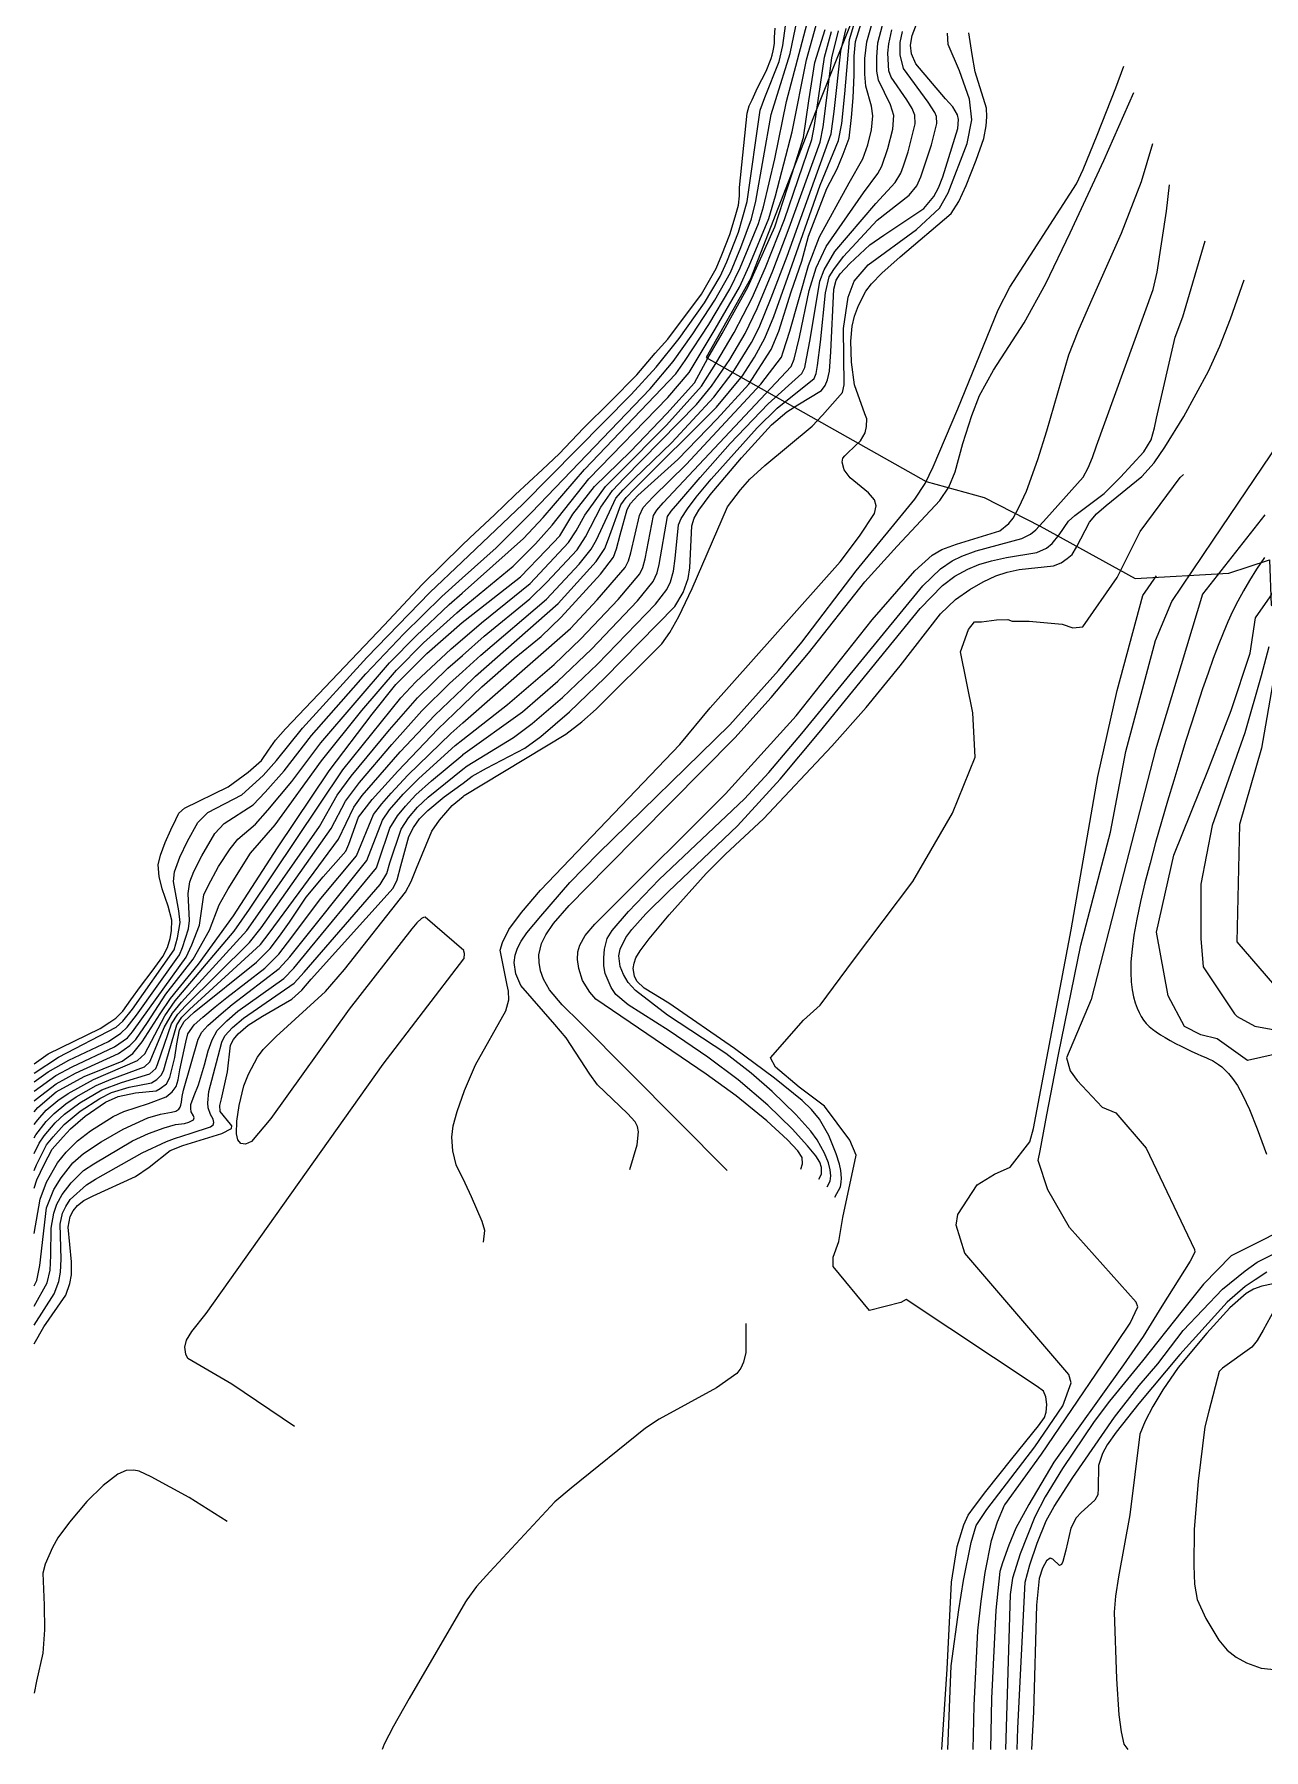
# Model space of a CAD drawing. Header units: metres. Extents: x -2219 to 517, y -3078 to 398.
# Drawn here: x -66.8 to 55.4, y -37.4 to 133 of the extents above; entities that cross this region are included whole.
import ezdxf

# ---------------------------------------------------------------- set-up
doc = ezdxf.new("R2010")
doc.units = ezdxf.units.M
for name, color, linetype in [('TERRAIN_BOUNDARY', 6, 'Continuous'), ('TERRAIN_CONTOUR_1M', 3, 'Continuous'), ('TERRAIN_CONTOUR_5M_SUPPLEMENT', 4, 'Continuous')]:
    doc.layers.add(name, color=color, linetype=linetype)

msp = doc.modelspace()

# ---------------------------------------------------------------- linework, layer by layer
at = {"layer": 'TERRAIN_BOUNDARY'}
msp.add_polyline3d([(17.79, 142.75, 0), (10.89, 125.36, 0), (4.4, 108.7, 0), (0, 100.91, 0), (21.86, 88.56, 0), (27.61, 86.98, 0), (33.17, 84.13, 0), (42.62, 78.95, 0), (51.93, 79.47, 0), (55.97, 80.79, 0), (56.13, 76.27, 0), (62.38, 73, 0), (75.83, 69.67, 0), (101.77, 66.44, 0), (99.78, 63.2, 0), (91.69, 47.42, 0), (92.95, 42.89, 0), (89.73, 33.82, 0), (89.17, 31.21, 0), (112.28, 23.67, 0), (133.05, 16.78, 0)], dxfattribs=at)
at = {"layer": 'TERRAIN_CONTOUR_1M'}
for points in [[(-66.78, 28, 3), (-64.65, 29.55, 3), (-63.03, 30.43, 3), (-58.81, 32.39, 3), (-57.52, 33.3, 3), (-57.02, 33.88, 3), (-56.09, 35.18, 3), (-51.7, 41.32, 3), (-51.14, 42.53, 3), (-50.36, 44.49, 3), (-49.92, 47.51, 3), (-49.51, 48.41, 3), (-48.48, 50.32, 3), (-47.32, 52.07, 3), (-46.57, 53.05, 3), (-44.79, 54.52, 3), (-43.57, 55.92, 3), (-41.2, 58.75, 3), (-38.31, 62.61, 3), (-31.49, 70.54, 3), (-28.83, 73.24, 3), (-25.54, 76.34, 3), (-24.26, 77.48, 3), (-18.18, 82.91, 3), (-16.21, 85.01, 3), (-12.1, 89.78, 3), (-3.03, 99.27, 3), (-2.09, 100.58, 3), (0.24, 104.16, 3), (2.33, 107.67, 3), (3.37, 109.79, 3), (5.18, 114.21, 3), (5.68, 115.87, 3), (6.81, 120.64, 3), (7.97, 126.34, 3), (10.15, 134.62, 3)], [(-66.78, 28.91, 2), (-65.41, 29.93, 2), (-63.36, 31.08, 2), (-59.41, 32.93, 2), (-58.18, 33.75, 2), (-57.56, 34.35, 2), (-56.63, 35.56, 2), (-52.36, 41.55, 2), (-52.06, 42.28, 2), (-51.45, 44.12, 2), (-51.36, 44.97, 2), (-51.49, 47.64, 2), (-51.33, 48.78, 2), (-50.91, 49.81, 2), (-50.12, 51.39, 2), (-48.84, 53.59, 2), (-47.92, 54.6, 2), (-45.04, 56.45, 2), (-43.84, 57.71, 2), (-41.95, 59.82, 2), (-39.22, 63.34, 2), (-33.83, 69.47, 2), (-30.07, 73.44, 2), (-26.29, 77.15, 2), (-24.27, 78.96, 2), (-20.89, 81.99, 2), (-17.36, 85.5, 2), (-5.59, 97.79, 2), (-3.28, 100.5, 2), (-1.33, 103.25, 2), (0.86, 106.59, 2), (2.4, 109.35, 2), (3.43, 111.81, 2), (4.49, 114.68, 2), (4.93, 116.42, 2), (6.45, 125.03, 2), (6.9, 126.53, 2), (8.34, 131.09, 2), (9.03, 134.46, 2)], [(-66.78, 27.03, 4), (-66.6, 27.21, 4), (-64.62, 28.73, 4), (-62.69, 29.79, 4), (-58.4, 31.73, 4), (-57.28, 32.52, 4), (-56.68, 33.14, 4), (-55.54, 34.81, 4), (-53.71, 37.62, 4), (-51, 41.1, 4), (-49.36, 44.01, 4), (-48.42, 46.52, 4), (-47.52, 48.11, 4), (-45.3, 51.63, 4), (-42.83, 54.46, 4), (-38.24, 60.81, 4), (-34.23, 65.81, 4), (-30.78, 69.84, 4), (-28.1, 72.53, 4), (-24.79, 75.53, 4), (-24.25, 75.98, 4), (-19.2, 80.16, 4), (-16.99, 82.38, 4), (-15.31, 84.24, 4), (-11.69, 88.84, 4), (-3.81, 96.91, 4), (-1.72, 99.41, 4), (0.89, 103.7, 4), (3.29, 107.89, 4), (4.27, 110.01, 4), (6.22, 114.72, 4), (6.86, 116.97, 4), (8.54, 123.31, 4), (9.97, 130.48, 4), (10.93, 133.92, 4)], [(-66.78, 20.13, 9), (-66.56, 20.69, 9), (-65.57, 22.66, 9), (-64.91, 23.47, 9), (-63.81, 24.69, 9), (-62.22, 26, 9), (-60.27, 27.28, 9), (-59.1, 27.85, 9), (-57.36, 28.38, 9), (-55.13, 28.82, 9), (-54.59, 29.14, 9), (-54.13, 29.61, 9), (-53.91, 30.12, 9), (-53.68, 30.94, 9), (-52.63, 34.6, 9), (-52.12, 35.35, 9), (-51.37, 36.12, 9), (-44.29, 42.57, 9), (-43.44, 43.68, 9), (-36.56, 53.03, 9), (-35.02, 56.22, 9), (-34.2, 57.36, 9), (-33.08, 58.68, 9), (-30.41, 61.7, 9), (-26.99, 65.37, 9), (-24.21, 68, 9), (-22.93, 69.23, 9), (-14.73, 76.45, 9), (-10.95, 80.61, 9), (-10.1, 81.9, 9), (-9.73, 82.89, 9), (-8.48, 86.26, 9), (-7.97, 86.97, 9), (-7.14, 87.85, 9), (1.02, 95.95, 9), (3.59, 99.07, 9), (4.78, 100.93, 9), (5.83, 102.82, 9), (6.7, 104.97, 9), (8.09, 108.86, 9), (11.31, 118.02, 9), (13.15, 122.47, 9), (13.46, 124.15, 9), (13.76, 127.1, 9), (14.22, 132.5, 9), (14.66, 133.9, 9)], [(-66.78, 8.64, 12), (-66.53, 9.19, 12), (-66.23, 10.67, 12), (-65.58, 16.39, 12), (-64.85, 18.22, 12), (-64.11, 19.4, 12), (-62.94, 20.87, 12), (-61.88, 21.8, 12), (-60.12, 22.95, 12), (-57.94, 24.23, 12), (-55.51, 25.34, 12), (-54.25, 25.72, 12), (-53.14, 25.91, 12), (-52.73, 26.01, 12), (-52.41, 26.2, 12), (-52.28, 26.42, 12), (-52.22, 26.61, 12), (-52.15, 26.89, 12), (-52.09, 27.46, 12), (-51.96, 28.1, 12), (-50.51, 33.17, 12), (-50.13, 33.86, 12), (-49.52, 34.53, 12), (-48.22, 35.67, 12), (-47.11, 36.62, 12), (-42.43, 40.18, 12), (-41.38, 41.34, 12), (-33.73, 50.91, 12), (-32.18, 54.93, 12), (-31.47, 55.95, 12), (-30.12, 57.52, 12), (-28.58, 59.06, 12), (-24.97, 62.34, 12), (-24.19, 62.95, 12), (-19.77, 66.4, 12), (-15.12, 70.4, 12), (-12.46, 72.94, 12), (-8.77, 76.86, 12), (-6.6, 79.41, 12), (-6.32, 80.02, 12), (-6.09, 80.89, 12), (-5.25, 85.19, 12), (-4.92, 85.72, 12), (-4.3, 86.45, 12), (8.42, 100.01, 12), (8.73, 100.74, 12), (9.27, 102.93, 12), (10.21, 107.56, 12), (10.91, 109.79, 12), (11.91, 111.93, 12), (15.61, 117.27, 12), (17.03, 119.17, 12), (17.44, 119.92, 12), (18.05, 121.67, 12), (18.54, 123.57, 12), (18.62, 124.93, 12), (18.29, 126.01, 12), (17.11, 128.45, 12), (16.95, 129.33, 12), (16.93, 130.74, 12), (17.05, 132.16, 12), (17.51, 133.9, 12)], [(-66.78, 13.84, 11), (-66.2, 17.25, 11), (-65.55, 18.95, 11), (-64.46, 20.86, 11), (-63.62, 21.95, 11), (-62.47, 23.07, 11), (-61.21, 24.04, 11), (-58.93, 25.47, 11), (-57.89, 25.97, 11), (-55.42, 26.77, 11), (-53.68, 27.43, 11), (-53.07, 27.94, 11), (-52.69, 28.45, 11), (-52.47, 29.11, 11), (-52.31, 30.12, 11), (-52.06, 31.33, 11), (-51.71, 32.88, 11), (-51.52, 33.7, 11), (-50.89, 34.59, 11), (-50.03, 35.35, 11), (-48.81, 36.36, 11), (-47.66, 37.31, 11), (-43.87, 40.21, 11), (-42.49, 41.6, 11), (-41.62, 42.73, 11), (-38.32, 47.13, 11), (-34.77, 51.38, 11), (-33.07, 55.47, 11), (-32.26, 56.55, 11), (-31.33, 57.61, 11), (-29.66, 59.41, 11), (-25.38, 63.54, 11), (-24.2, 64.59, 11), (-13.51, 73.98, 11), (-10.86, 76.8, 11), (-8.06, 80.02, 11), (-7.72, 80.68, 11), (-7.49, 81.5, 11), (-6.64, 85.18, 11), (-6.26, 85.98, 11), (-5.29, 87.05, 11), (-2, 90.27, 11), (5.43, 98.24, 11), (7.48, 100.94, 11), (7.64, 101.46, 11), (8.29, 103.5, 11), (10.16, 110.03, 11), (11.26, 112.87, 11), (14.18, 118.24, 11), (15.56, 120.62, 11), (16.06, 122.03, 11), (16.4, 123.5, 11), (16.53, 124.89, 11), (16.4, 125.88, 11), (15.86, 127.87, 11), (15.76, 129.03, 11), (15.76, 130.59, 11), (15.96, 132.26, 11), (16.41, 133.88, 11)], [(-66.78, 29.77, 1), (-64.36, 31.39, 1), (-58.64, 34.36, 1), (-57.99, 34.96, 1), (-57.02, 36.16, 1), (-52.89, 42.05, 1), (-52.54, 43.22, 1), (-52.28, 44.77, 1), (-52.43, 45.9, 1), (-52.94, 48.82, 1), (-52.85, 49.79, 1), (-52.33, 51.24, 1), (-51.57, 52.85, 1), (-50.52, 54.69, 1), (-49.53, 55.7, 1), (-46.14, 57.45, 1), (-44.04, 59.35, 1), (-42.72, 60.85, 1), (-40.14, 64.08, 1), (-33.73, 71.07, 1), (-27.47, 77.53, 1), (-24.27, 80.58, 1), (-18.25, 86.31, 1), (-7.46, 97.23, 1), (-5, 99.93, 1), (-2.7, 102.78, 1), (-0.19, 106.32, 1), (1.37, 108.93, 1), (2.04, 110.39, 1), (3.2, 113.35, 1), (4.07, 116.39, 1), (5.36, 125.48, 1), (5.82, 126.73, 1), (7.24, 130.3, 1), (7.6, 131.88, 1), (7.86, 133.86, 1)], [(-66.78, 21.81, 8), (-66.3, 22.83, 8), (-65.79, 23.56, 8), (-64.7, 24.86, 8), (-63.79, 25.7, 8), (-62.25, 26.83, 8), (-60.06, 28.12, 8), (-58.12, 28.87, 8), (-55.3, 29.73, 8), (-54.71, 30.26, 8), (-54.54, 30.64, 8), (-53.13, 34.7, 8), (-52.51, 35.66, 8), (-51.77, 36.49, 8), (-45.39, 42.78, 8), (-44.25, 44.23, 8), (-37.28, 54.11, 8), (-35.84, 56.81, 8), (-34.46, 58.66, 8), (-31.25, 62.44, 8), (-28.27, 65.79, 8), (-25.52, 68.49, 8), (-24.22, 69.67, 8), (-22.41, 71.31, 8), (-15.88, 76.88, 8), (-12.63, 80.35, 8), (-11.43, 81.86, 8), (-10.91, 82.78, 8), (-8.99, 86.91, 8), (-8.28, 87.73, 8), (-7.17, 88.83, 8), (-3.42, 92.45, 8), (0.76, 96.94, 8), (2.78, 99.6, 8), (4.49, 102.37, 8), (5.25, 103.89, 8), (6.45, 106.83, 8), (8.02, 110.97, 8), (12.4, 123.12, 8), (12.71, 125.34, 8), (13.35, 131.33, 8), (13.88, 133.57, 8)], [(-66.78, 6.65, 13), (-65.49, 8.95, 13), (-65.21, 10.22, 13), (-65.14, 11.68, 13), (-65.11, 14.4, 13), (-64.84, 15.89, 13), (-64.53, 16.78, 13), (-64.02, 17.72, 13), (-63.11, 18.88, 13), (-61.88, 20.11, 13), (-60.87, 20.78, 13), (-57.01, 23.06, 13), (-55.42, 23.79, 13), (-53.87, 24.36, 13), (-52.76, 24.68, 13), (-51.87, 24.77, 13), (-51.43, 24.9, 13), (-50.95, 25.15, 13), (-50.89, 25.34, 13), (-50.95, 25.56, 13), (-51.2, 25.94, 13), (-51.24, 26.29, 13), (-51.24, 26.67, 13), (-50.89, 27.56, 13), (-50.47, 28.64, 13), (-49.87, 30.6, 13), (-49.49, 31.99, 13), (-49.11, 33.1, 13), (-48.6, 34.02, 13), (-47.66, 35, 13), (-46.56, 35.93, 13), (-41.97, 39.19, 13), (-40.99, 40.21, 13), (-39.33, 42.23, 13), (-32.76, 50.2, 13), (-32.55, 50.88, 13), (-31.44, 54.14, 13), (-30.68, 55.35, 13), (-29.9, 56.33, 13), (-28.86, 57.44, 13), (-27.3, 58.83, 13), (-24.21, 61.43, 13), (-24.18, 61.45, 13), (-18.27, 65.69, 13), (-14.74, 68.75, 13), (-11.42, 71.9, 13), (-6.85, 76.71, 13), (-5.27, 78.63, 13), (-4.88, 79.49, 13), (-4.67, 80.32, 13), (-3.85, 85.11, 13), (-3.48, 85.61, 13), (-2.82, 86.4, 13), (-0.62, 88.98, 13), (2.38, 92.35, 13), (6.15, 96.29, 13), (9.5, 99.32, 13), (9.8, 99.91, 13), (9.95, 100.8, 13), (10.31, 102.67, 13), (11.27, 108.48, 13), (11.7, 109.6, 13), (12.77, 111.44, 13), (16.84, 116.2, 13), (18.76, 118.27, 13), (19.32, 119.21, 13), (19.6, 119.95, 13), (20.05, 121.32, 13), (20.75, 124.11, 13), (20.71, 124.98, 13), (20.46, 125.63, 13), (19.94, 126.5, 13), (18.36, 128.75, 13), (18.15, 129.39, 13), (18.03, 131.12, 13), (18.13, 132.06, 13), (18.45, 133.44, 13)], [(-66.78, 23.37, 7), (-66.64, 23.65, 7), (-65.61, 24.97, 7), (-64.82, 25.78, 7), (-63.65, 26.75, 7), (-62.62, 27.42, 7), (-60.62, 28.56, 7), (-59.14, 29.19, 7), (-55.83, 30.43, 7), (-55.29, 30.9, 7), (-55.11, 31.36, 7), (-53.87, 34.33, 7), (-53.06, 35.75, 7), (-52.16, 36.85, 7), (-45.65, 43.96, 7), (-44.56, 45.52, 7), (-38.45, 54.29, 7), (-36.67, 57.4, 7), (-35.28, 59.29, 7), (-31.49, 63.91, 7), (-28.71, 67.08, 7), (-25.7, 70.01, 7), (-24.23, 71.3, 7), (-22.07, 73.2, 7), (-17.53, 76.91, 7), (-15.84, 78.57, 7), (-12.84, 81.8, 7), (-12, 83.08, 7), (-10.47, 86.02, 7), (-9.32, 87.69, 7), (-8.15, 88.9, 7), (-0.96, 96.21, 7), (0.53, 98.03, 7), (2.32, 100.7, 7), (3.85, 103.29, 7), (5.04, 105.75, 7), (6.62, 109.51, 7), (8.24, 113.79, 7), (11.3, 122.28, 7), (11.61, 123.81, 7), (12.47, 130.66, 7), (13.13, 133.35, 7)], [(-66.78, 24.68, 6), (-66.42, 25.16, 6), (-65.59, 26.1, 6), (-64.44, 27.08, 6), (-63.4, 27.77, 6), (-60.9, 29.14, 6), (-56.52, 31.03, 6), (-55.79, 31.69, 6), (-53.82, 35.47, 6), (-52.78, 36.96, 6), (-46.92, 43.9, 6), (-45.39, 46.07, 6), (-36.11, 59.93, 6), (-30.36, 67.09, 6), (-28.86, 68.66, 6), (-25.36, 71.96, 6), (-24.24, 72.92, 6), (-22.35, 74.54, 6), (-17.52, 78.43, 6), (-13.7, 82.5, 6), (-12.95, 83.68, 6), (-12.07, 85.24, 6), (-10.02, 88.06, 6), (-8.65, 89.43, 6), (-3.95, 94.18, 6), (-0.49, 98.05, 6), (0.93, 100.29, 6), (2.76, 103.38, 6), (4.54, 106.83, 6), (5.88, 109.83, 6), (7.78, 114.6, 6), (10.48, 122.54, 6), (10.74, 123.95, 6), (11.73, 130.75, 6), (12.43, 133.28, 6)], [(-66.78, 4.75, 14), (-64.81, 7.86, 14), (-64.34, 9.07, 14), (-64.16, 10.02, 14), (-64.12, 11.3, 14), (-64.22, 14.77, 14), (-63.97, 15.89, 14), (-63.66, 16.55, 14), (-63.2, 17.22, 14), (-61.59, 18.69, 14), (-60.7, 19.24, 14), (-56.07, 21.88, 14), (-53.64, 23, 14), (-52.85, 23.31, 14), (-51.2, 23.82, 14), (-49.27, 24.45, 14), (-49.02, 24.64, 14), (-48.95, 24.87, 14), (-49.02, 25.21, 14), (-49.27, 25.69, 14), (-49.49, 26.35, 14), (-49.52, 26.83, 14), (-49.43, 27.97, 14), (-48.51, 31.49, 14), (-48.16, 32.88, 14), (-47.84, 33.51, 14), (-47.08, 34.32, 14), (-46, 35.24, 14), (-40.97, 38.74, 14), (-39.97, 39.83, 14), (-32.42, 48.54, 14), (-31.74, 49.64, 14), (-31.44, 50.68, 14), (-30.32, 54.03, 14), (-29.59, 55.17, 14), (-28.7, 56.22, 14), (-27.64, 57.2, 14), (-24.18, 59.99, 14), (-23.76, 60.33, 14), (-19.16, 63.14, 14), (-17.3, 64.53, 14), (-14.3, 67.12, 14), (-10.82, 70.42, 14), (-5.05, 76.4, 14), (-3.93, 77.85, 14), (-3.57, 78.6, 14), (-3.25, 79.66, 14), (-3.08, 80.92, 14), (-2.76, 84.28, 14), (-2.51, 84.9, 14), (-1.88, 85.85, 14), (-1.01, 87.01, 14), (0.47, 88.81, 14), (5.04, 93.92, 14), (7.04, 95.86, 14), (10.7, 98.81, 14), (10.92, 99.32, 14), (11.06, 100.09, 14), (11.36, 102.41, 14), (11.83, 107.32, 14), (12.21, 108.92, 14), (12.67, 109.65, 14), (13.64, 110.94, 14), (16.99, 114.55, 14), (20.17, 117.02, 14), (20.92, 117.96, 14), (21.33, 118.84, 14), (22.37, 122.03, 14), (22.89, 124.16, 14), (22.86, 124.85, 14), (22.71, 125.23, 14), (22.06, 126.28, 14), (19.58, 129.62, 14), (19.26, 130.98, 14), (19.26, 132.2, 14), (19.49, 133.27, 14)], [(-40.92, -5.32, 16), (-47.14, -1.12, 16), (-51.51, 1.43, 16), (-51.73, 1.86, 16), (-51.81, 2.57, 16), (-51.64, 3.27, 16), (-51.14, 4.13, 16), (-49.69, 5.89, 16), (-32.11, 30.67, 16), (-24.09, 41.16, 16), (-24.07, 41.18, 16), (-24.04, 41.68, 16), (-24.09, 41.91, 16), (-24.11, 41.98, 16), (-27.94, 45.27, 16), (-28.11, 45.26, 16), (-28.3, 45.14, 16), (-28.76, 44.73, 16), (-29.25, 44.11, 16), (-35.48, 36.13, 16), (-43.28, 25.27, 16), (-45.2, 23, 16), (-45.8, 22.72, 16), (-46.26, 22.8, 16), (-46.55, 23.16, 16), (-46.69, 23.77, 16), (-46.64, 25, 16), (-46.42, 26.57, 16), (-45.97, 28.52, 16), (-45.49, 29.67, 16), (-44.6, 31.36, 16), (-44.03, 32.13, 16), (-42.75, 33.42, 16), (-37.84, 37.91, 16), (-35.97, 40.07, 16), (-29.9, 47.77, 16), (-29.33, 48.84, 16), (-28.79, 50.14, 16), (-27.28, 53.83, 16), (-26.52, 54.91, 16), (-25.27, 56.39, 16), (-24.16, 57.27, 16), (-24.06, 57.36, 16), (-22.15, 58.54, 16), (-13.97, 63.48, 16), (-12.38, 64.68, 16), (-10.96, 65.95, 16), (-4.42, 72.45, 16), (-3.62, 73.58, 16), (-2.74, 75.17, 16), (-1.42, 77.94, 16), (2.11, 86.05, 16), (3.39, 87.76, 16), (4.32, 88.81, 16), (5.83, 90.17, 16), (10.52, 94.07, 16), (11.53, 95.18, 16), (13.52, 97.43, 16), (13.71, 98.18, 16), (13.63, 103.76, 16), (14.09, 106.89, 16), (14.7, 108.49, 16), (16.08, 110.09, 16), (20.89, 113.61, 16), (23.18, 115.74, 16), (24.02, 117.27, 16), (25.93, 122.16, 16), (26.39, 124.5, 16), (26.16, 126.56, 16), (25.17, 129.39, 16), (24.02, 131.99, 16), (23.95, 133.13, 16)], [(-22.14, 12.99, 17), (-22.02, 14.14, 17), (-22.26, 15.06, 17), (-23.32, 17.51, 17), (-23.98, 18.86, 17), (-24.87, 20.67, 17), (-25.2, 22.07, 17), (-25.29, 23.44, 17), (-25.17, 24.55, 17), (-24.76, 25.98, 17), (-24.03, 28.05, 17), (-23.93, 28.31, 17), (-22.93, 30.6, 17), (-19.93, 35.99, 17), (-19.64, 37.06, 17), (-19.67, 37.92, 17), (-19.78, 38.52, 17), (-20.49, 41.99, 17), (-20.27, 42.77, 17), (-19.64, 44.06, 17), (-18.37, 45.74, 17), (-16.48, 47.97, 17), (-2.62, 62.44, 17), (0.37, 66.08, 17), (13.29, 80.58, 17), (15.22, 83.14, 17), (16.72, 85.38, 17), (16.87, 86.15, 17), (16.7, 86.75, 17), (16.1, 87.44, 17), (14.29, 88.95, 17), (13.69, 89.73, 17), (13.5, 90.49, 17), (13.57, 90.88, 17), (13.76, 91.12, 17), (14.07, 91.41, 17), (15.31, 92.6, 17), (15.77, 93.42, 17), (15.93, 94.04, 17), (15.95, 94.79, 17), (15.76, 95.3, 17), (14.72, 98.19, 17), (14.43, 100.44, 17), (14.35, 102.51, 17), (14.48, 104.01, 17), (14.73, 104.99, 17), (15.12, 106.07, 17), (15.84, 107.49, 17), (16.4, 108.23, 17), (17.45, 109.28, 17), (19.27, 110.91, 17), (24.33, 115.19, 17), (25.08, 116.41, 17), (25.81, 117.98, 17), (26.83, 120.51, 17), (27.56, 122.67, 17), (27.82, 123.91, 17), (27.87, 124.8, 17), (27.83, 125.68, 17), (26.73, 129.29, 17), (26.41, 130.99, 17), (26.09, 133.16, 17)], [(-7.6, 20.21, 18), (-6.87, 22.67, 18), (-6.73, 23.97, 18), (-6.84, 24.5, 18), (-7.07, 24.95, 18), (-7.83, 25.77, 18), (-10.81, 28.62, 18), (-11.59, 29.69, 18), (-13.92, 33.29, 18), (-15.07, 34.63, 18), (-18.42, 38.48, 18), (-18.92, 39.65, 18), (-19.09, 40.77, 18), (-19, 41.5, 18), (-18.77, 42.21, 18), (-18.41, 42.9, 18), (-17.84, 43.72, 18), (-16.45, 45.4, 18), (-13.56, 48.72, 18), (-10.74, 51.61, 18), (2.35, 64.4, 18), (7.17, 69.8, 18), (9.48, 72.61, 18), (14.89, 79.7, 18), (20.73, 86.81, 18), (21.74, 88.37, 18), (22.54, 90.04, 18), (25, 95.8, 18), (29, 105.62, 18), (30.17, 107.87, 18), (31.55, 110.04, 18), (36.79, 118.15, 18), (37.45, 119.59, 18), (38.83, 122.97, 18), (40.69, 127.69, 18), (41.5, 129.84, 18)], [(2.07, 20.13, 19), (-12.51, 34.77, 19), (-14.31, 36.59, 19), (-15.57, 38.06, 19), (-16.19, 39.14, 19), (-16.47, 39.94, 19), (-16.62, 40.77, 19), (-16.63, 41.55, 19), (-16.37, 42.66, 19), (-15.94, 43.53, 19), (-15.17, 44.67, 19), (-13.63, 46.45, 19), (-9.87, 50.24, 19), (2.83, 63.12, 19), (6.44, 67.1, 19), (10.16, 71.53, 19), (15.75, 78.62, 19), (18.96, 82.16, 19), (23.19, 86.67, 19), (24.09, 88.01, 19), (24.73, 89.54, 19), (25.49, 92.34, 19), (26.38, 95.14, 19), (27.15, 97.11, 19), (28.54, 99.63, 19), (31.59, 104.35, 19), (33.73, 108.24, 19), (36.17, 113.27, 19), (39.49, 120.46, 19), (42.47, 127.23, 19)], [(9.4, 20.25, 21), (9.57, 20.79, 21), (9.51, 21.41, 21), (9.1, 22.08, 21), (8.08, 23.15, 21), (6.01, 25.06, 21), (2.98, 27.54, 21), (-0.01, 29.68, 21), (-10.98, 37.14, 21), (-11.59, 37.84, 21), (-12.29, 38.99, 21), (-12.67, 40.18, 21), (-12.8, 41.09, 21), (-12.76, 41.85, 21), (-12.57, 42.51, 21), (-12.03, 43.47, 21), (-11.08, 44.59, 21), (-9.97, 45.68, 21), (1.9, 57.55, 21), (8.94, 65.3, 21), (16.47, 74.84, 21), (20.72, 79.7, 21), (22.43, 81.25, 21), (23.4, 81.82, 21), (24.86, 82.35, 21), (29.18, 83.68, 21), (30.06, 84.39, 21), (30.49, 84.94, 21), (31.05, 85.98, 21), (31.8, 87.62, 21), (32.95, 90.75, 21), (33.84, 93.62, 21), (36.01, 101.16, 21), (36.95, 103.5, 21), (38.21, 106.39, 21), (41.27, 113.25, 21), (43.24, 118.39, 21), (44.38, 122.16, 21)], [(11.19, 19.26, 22), (11.44, 19.75, 22), (11.43, 20.42, 22), (11.27, 20.94, 22), (10.89, 21.56, 22), (10.06, 22.58, 22), (8.52, 24.26, 22), (6.11, 26.6, 22), (3.15, 29.12, 22), (0.15, 31.37, 22), (-3.7, 33.98, 22), (-7.78, 36.59, 22), (-9, 37.6, 22), (-9.46, 38.29, 22), (-10.05, 39.69, 22), (-10.2, 40.44, 22), (-10.2, 41.23, 22), (-10.11, 42.12, 22), (-9.84, 43.18, 22), (-9.36, 43.96, 22), (-7.75, 45.84, 22), (-4.68, 49.04, 22), (3.79, 57.04, 22), (6.2, 59.65, 22), (9.49, 63.55, 22), (21.53, 78.22, 22), (23.26, 79.88, 22), (24.44, 80.69, 22), (25.38, 81.16, 22), (26.83, 81.69, 22), (31.35, 82.9, 22), (32.2, 83.34, 22), (32.75, 83.78, 22), (33.8, 84.93, 22), (37.43, 89, 22), (37.93, 89.92, 22), (38.39, 90.97, 22), (38.78, 92.12, 22), (44.41, 107.64, 22), (44.79, 109.37, 22), (45.73, 115.43, 22), (46.04, 118.06, 22)], [(12.02, 18.5, 23), (12.3, 19.04, 23), (12.37, 19.58, 23), (12.31, 20.19, 23), (12.15, 20.87, 23), (11.73, 21.82, 23), (11.02, 23.15, 23), (10.39, 24.02, 23), (8.91, 25.67, 23), (6.53, 27.98, 23), (4.45, 29.78, 23), (1.93, 31.73, 23), (-3.86, 35.55, 23), (-7.05, 37.99, 23), (-7.77, 38.78, 23), (-8.24, 39.58, 23), (-8.57, 40.4, 23), (-8.71, 41.45, 23), (-8.56, 42.09, 23), (-8, 43.26, 23), (-7.41, 44.06, 23), (-6, 45.6, 23), (-3.77, 47.82, 23), (3.11, 54.35, 23), (7.34, 59.01, 23), (11.2, 63.62, 23), (21.25, 75.94, 23), (23.46, 78.25, 23), (24.69, 79.17, 23), (26, 79.87, 23), (27.08, 80.31, 23), (28.33, 80.69, 23), (29.83, 81.01, 23), (32.84, 81.51, 23), (33.79, 81.96, 23), (34.35, 82.41, 23), (35.06, 83.26, 23), (35.99, 84.63, 23), (36.63, 85.18, 23), (39.54, 87.37, 23), (41.16, 88.99, 23), (43.49, 91.53, 23), (44.2, 92.7, 23), (44.53, 93.89, 23), (44.72, 94.85, 23), (46.58, 102.9, 23), (47.36, 104.92, 23), (49.57, 112.47, 23)], [(12.78, 17.47, 24), (13.32, 18.48, 24), (13.41, 18.97, 24), (13.44, 19.36, 24), (13.35, 20.12, 24), (13.24, 20.73, 24), (12.91, 21.78, 24), (12.16, 23.59, 24), (11.25, 25.2, 24), (10.46, 26.16, 24), (9.53, 27.08, 24), (6.78, 29.29, 24), (2.8, 32.24, 24), (-3.71, 36.74, 24), (-6.17, 38.24, 24), (-6.89, 38.94, 24), (-7.14, 39.43, 24), (-7.26, 40.2, 24), (-7.18, 40.73, 24), (-6.99, 41.26, 24), (-6.58, 41.93, 24), (-5.69, 43.13, 24), (-3.69, 45.53, 24), (0, 49.64, 24), (1.92, 51.53, 24), (5.68, 55.07, 24), (12.46, 62.28, 24), (15.89, 66.13, 24), (19.27, 70.25, 24), (23.28, 75.43, 24), (24.77, 76.84, 24), (26.19, 77.84, 24), (27.5, 78.59, 24), (28.77, 79.2, 24), (29.88, 79.57, 24), (31.08, 79.82, 24), (34.5, 80.18, 24), (35.25, 80.5, 24), (35.87, 80.91, 24), (36.34, 81.33, 24), (36.79, 82.05, 24), (38.09, 84.52, 24), (38.76, 85.36, 24), (39.74, 86.18, 24), (43.29, 89.08, 24), (44.51, 90.42, 24), (45.57, 92, 24), (47.45, 95.04, 24), (49.9, 99.55, 24), (51.03, 102.02, 24), (52.09, 104.74, 24), (53.44, 108.61, 24)], [(26.53, -37.43, 27), (26.6, -33.04, 27), (26.99, -25.63, 27), (27.31, -22.69, 27), (27.72, -19.84, 27), (28.33, -16.64, 27), (28.94, -14.78, 27), (29.63, -13.15, 27), (29.66, -13.09, 27), (33.32, -8.07, 27), (39.32, 0.82, 27), (42.12, 4.96, 27), (42.89, 6.56, 27), (42.71, 7.02, 27), (36.1, 14.46, 27), (33.93, 18.2, 27), (32.98, 21.1, 27), (33.18, 22.06, 27), (33.83, 25.64, 27), (35, 31.63, 27), (37.21, 42.5, 27), (40.15, 53.73, 27), (41.68, 61.74, 27), (44.62, 72.76, 27), (46.25, 76.66, 27), (50.36, 82.76, 27), (56.91, 92.45, 27)], [(55.51, 85.27, 28), (49.3, 77.39, 28), (44.63, 61.91, 28), (41.2, 48.58, 28), (38.25, 37.1, 28), (35.8, 31.31, 28), (36.17, 30.03, 28), (36.84, 29.07, 28), (39.33, 26.41, 28), (40.7, 25.83, 28), (43.7, 22.34, 28), (48.5, 12.27, 28), (48.55, 12.01, 28), (48.08, 11.12, 28), (45.25, 6.64, 28), (43.41, 3.62, 28), (41.44, 0.8, 28), (34.54, -8.88, 28), (32.04, -13.07, 28), (30.77, -15.42, 28), (30.06, -17.1, 28), (29.42, -18.87, 28), (29.17, -19.74, 28), (28.76, -23.57, 28), (28.34, -32.34, 28), (28.24, -37.43, 28)], [(55.45, 81.03, 29), (54.67, 79.85, 29), (53.98, 78.75, 29), (53.37, 77.7, 29), (52.81, 76.69, 29), (52.3, 75.67, 29), (51.82, 74.62, 29), (51.35, 73.5, 29), (50.87, 72.29, 29), (50.37, 70.97, 29), (49.86, 69.52, 29), (49.32, 67.97, 29), (48.77, 66.32, 29), (48.21, 64.57, 29), (47.63, 62.74, 29), (47.04, 60.84, 29), (46.44, 58.86, 29), (45.83, 56.82, 29), (45.23, 54.76, 29), (44.65, 52.7, 29), (44.1, 50.66, 29), (43.59, 48.7, 29), (43.15, 46.83, 29), (42.77, 45.08, 29), (42.49, 43.5, 29), (42.3, 42.09, 29), (42.19, 40.86, 29), (42.17, 39.8, 29), (42.21, 38.87, 29), (42.3, 38.07, 29), (42.44, 37.38, 29), (42.61, 36.78, 29), (42.8, 36.26, 29), (43, 35.81, 29), (43.21, 35.41, 29), (43.45, 35.05, 29), (43.71, 34.73, 29), (44, 34.43, 29), (44.33, 34.15, 29), (44.7, 33.88, 29), (45.12, 33.6, 29), (45.59, 33.32, 29), (46.1, 33.03, 29), (46.63, 32.74, 29), (47.18, 32.46, 29), (47.73, 32.19, 29), (48.26, 31.94, 29), (48.76, 31.71, 29), (49.21, 31.51, 29), (49.62, 31.33, 29), (49.97, 31.18, 29), (50.3, 31.03, 29), (50.6, 30.86, 29), (50.9, 30.66, 29), (51.21, 30.42, 29), (51.54, 30.12, 29), (51.89, 29.74, 29), (52.3, 29.25, 29), (52.77, 28.57, 29), (53.32, 27.58, 29), (53.97, 26.18, 29), (54.75, 24.27, 29), (55.67, 21.73, 29)], [(23.99, -37.43, 26), (24.34, -29.09, 26), (25.08, -23.54, 26), (25.55, -20.63, 26), (26.32, -16.84, 26), (26.8, -15.17, 26), (27.86, -13.58, 26), (32.65, -7.33, 26), (35.41, -3.26, 26), (36.26, -0.99, 26), (36.01, -0.14, 26), (25.68, 11.9, 26), (24.83, 14.69, 26), (24.98, 15.74, 26), (26.9, 18.68, 26), (28.63, 19.76, 26), (30.19, 20.44, 26), (32.16, 22.95, 26), (32.5, 24.28, 26), (36.24, 44.02, 26), (38.92, 59.26, 26), (40.81, 67.82, 26), (43.39, 77.23, 26), (44.72, 79.19, 26)], [(55.91, 72.14, 31), (55.13, 69.25, 31), (53.52, 63.59, 31), (50.25, 54.38, 31), (49.15, 48.56, 31), (49.15, 43.16, 31), (49.36, 40.36, 31), (52.5, 35.68, 31), (52.74, 35.42, 31), (54.5, 34.47, 31), (58.13, 33.8, 31)], [(56.4, 69.14, 32), (55.16, 62.07, 32), (52.98, 54.49, 32), (52.7, 42.82, 32), (57.08, 37.78, 32)], [(57.66, 14.41, 29), (55.27, 13.19, 29), (52.16, 11.62, 29), (49.4, 8.81, 29), (47.3, 6.17, 29), (43.34, 1.19, 29), (40.07, -2.8, 29), (38.53, -4.81, 29), (35.4, -9.51, 29), (33.66, -12.32, 29), (32.65, -14.31, 29), (31.19, -17.98, 29), (30.43, -20.38, 29), (30.2, -22.02, 29), (29.73, -37.43, 29)], [(55.69, 10.01, 31), (54.53, 9.25, 31), (53.55, 8.59, 31), (51.75, 7.04, 31), (47.05, 1.83, 31), (42.98, -3.03, 31), (40.73, -5.87, 31), (39.83, -7.15, 31), (39.36, -7.99, 31), (38.97, -9.19, 31), (38.95, -11.45, 31), (38.9, -12.1, 31), (38.61, -12.65, 31), (37.24, -13.86, 31), (36.74, -14.41, 31), (36.21, -15.42, 31), (35.71, -17.61, 31), (35.41, -18.73, 31), (35.28, -19.05, 31), (35.08, -19.13, 31), (34.44, -18.5, 31), (34.16, -18.4, 31), (33.81, -18.66, 31), (33.4, -19.41, 31), (33.08, -20.41, 31), (32.81, -23.09, 31), (32.5, -33.68, 31), (32.3, -37.43, 31)], [(56.32, 8.86, 32), (55.19, 8.62, 32), (54.36, 8.31, 32), (53.65, 7.88, 32), (52.01, 6.46, 32), (49.74, 3.94, 32), (46.89, 0.54, 32), (45.36, -1.67, 32), (44.36, -3.34, 32), (43.61, -4.8, 32), (43.09, -6.08, 32), (42.07, -14.09, 32), (40.97, -20.27, 32), (40.67, -22.17, 32), (40.53, -23.76, 32), (40.75, -30.39, 32), (41, -33.96, 32), (41.21, -35.65, 32), (41.5, -36.87, 32), (41.87, -37.43, 32)], [(56.42, 6.25, 33), (55.34, 4.25, 33), (54.73, 3.23, 33), (54.2, 2.57, 33), (51.29, 0.46, 33), (50.95, 0.15, 33), (49.92, -3.79, 33), (49.52, -5.37, 33), (48.88, -10.77, 33), (48.47, -15.56, 33), (48.45, -19.12, 33), (48.52, -20.99, 33), (48.76, -22.5, 33), (49.65, -24.41, 33), (50.94, -26.56, 33), (51.74, -27.54, 33), (52.64, -28.25, 33), (53.67, -28.82, 33), (55.15, -29.33, 33), (69.97, -30.9, 33)], [(3.94, 4.9, 24), (3.91, 2.02, 24), (3.69, 1.08, 24), (3.42, 0.49, 24), (3.03, -0.07, 24), (1.01, -1.48, 24), (-4.68, -4.61, 24), (-6.06, -5.48, 24), (-13.42, -11.46, 24), (-15.05, -12.8, 24), (-21.5, -19.77, 24), (-22.85, -21.23, 24), (-23.79, -22.55, 24), (-23.93, -22.74, 24), (-29.53, -32.34, 24), (-31.09, -35.09, 24), (-32, -36.88, 24), (-32.2, -37.43, 24)], [(-47.62, -14.76, 16), (-51.4, -12.38, 16), (-55.17, -10.32, 16), (-56.36, -9.76, 16), (-56.89, -9.65, 16), (-57.66, -9.71, 16), (-58.47, -10.06, 16), (-59.92, -11.19, 16), (-61.55, -12.78, 16), (-63.29, -14.83, 16), (-64.43, -16.37, 16), (-64.98, -17.33, 16), (-65.7, -19.01, 16), (-65.93, -19.88, 16), (-65.79, -23.07, 16), (-65.76, -25.52, 16), (-65.94, -27.85, 16), (-66.55, -30.64, 16), (-66.78, -31.82, 16)]]:
    msp.add_polyline3d(points, dxfattribs=at)
at = {"layer": 'TERRAIN_CONTOUR_5M_SUPPLEMENT'}
for points in [[(-66.78, 2.9, 15), (-65.83, 4.58, 15), (-63.64, 7.74, 15), (-63.25, 8.88, 15), (-63.09, 9.74, 15), (-63.07, 11.03, 15), (-63.43, 14.48, 15), (-63.22, 15.54, 15), (-62.93, 16.12, 15), (-62.49, 16.64, 15), (-61.85, 17.12, 15), (-60.94, 17.59, 15), (-56.71, 19.52, 15), (-55.36, 20.45, 15), (-53.27, 22.09, 15), (-52.01, 22.61, 15), (-48.14, 23.79, 15), (-47.19, 24.28, 15), (-47.16, 24.56, 15), (-47.27, 24.73, 15), (-48.31, 25.99, 15), (-48.34, 26.58, 15), (-48.19, 27.23, 15), (-47.57, 29.92, 15), (-47.28, 32.56, 15), (-46.98, 33.12, 15), (-46.53, 33.68, 15), (-45.52, 34.54, 15), (-44.09, 35.44, 15), (-41.18, 37.14, 15), (-40.19, 38.03, 15), (-39.26, 39.11, 15), (-31.11, 48.16, 15), (-30.72, 49, 15), (-30.35, 50.39, 15), (-29.55, 53.3, 15), (-29.09, 54.2, 15), (-28.5, 55.04, 15), (-27.67, 55.89, 15), (-26.04, 57.23, 15), (-24.17, 58.61, 15), (-23.26, 59.29, 15), (-21.84, 60.09, 15), (-18.04, 62.07, 15), (-16.45, 63.25, 15), (-13.61, 65.69, 15), (-10.08, 69.07, 15), (-3.13, 76.16, 15), (-2.29, 77.53, 15), (-1.81, 78.93, 15), (-1.65, 79.99, 15), (-1.45, 84.18, 15), (-1.22, 84.93, 15), (-0.74, 85.74, 15), (0.39, 87.24, 15), (3.48, 90.94, 15), (6.47, 94.19, 15), (7.99, 95.49, 15), (9.08, 96.18, 15), (11.44, 97.62, 15), (11.82, 98.12, 15), (12.05, 98.69, 15), (12.23, 99.54, 15), (12.37, 101.46, 15), (12.67, 107.68, 15), (12.89, 108.57, 15), (13.29, 109.2, 15), (14.26, 110.24, 15), (16.26, 112.08, 15), (17.63, 113.04, 15), (21.61, 115.71, 15), (22.62, 116.9, 15), (23.08, 117.76, 15), (23.49, 118.86, 15), (25, 123.66, 15), (25.06, 124.55, 15), (24.95, 125.01, 15), (24.49, 125.79, 15), (23.78, 126.61, 15), (20.82, 130.07, 15), (20.4, 131.07, 15), (20.3, 131.94, 15), (20.45, 132.89, 15), (21.06, 134.43, 15)], [(-66.78, 18.35, 10), (-66.53, 19.19, 10), (-65.8, 20.71, 10), (-65, 22.24, 10), (-63.91, 23.47, 10), (-63.18, 24.27, 10), (-61.73, 25.51, 10), (-59.69, 26.89, 10), (-58.46, 27.47, 10), (-56.71, 27.83, 10), (-54.67, 28.04, 10), (-54.26, 28.27, 10), (-53.65, 28.74, 10), (-53.31, 29.37, 10), (-52.82, 31.33, 10), (-52.6, 32.69, 10), (-52.35, 34.1, 10), (-51.89, 34.91, 10), (-50.89, 35.86, 10), (-44.69, 40.82, 10), (-43.33, 42.18, 10), (-42.42, 43.39, 10), (-41.41, 44.8, 10), (-39.75, 47.26, 10), (-38.09, 49.28, 10), (-35.81, 51.85, 10), (-35.54, 52.55, 10), (-34.57, 55.22, 10), (-33.19, 56.98, 10), (-30.67, 59.8, 10), (-26.68, 63.98, 10), (-24.21, 66.35, 10), (-22.31, 68.16, 10), (-19.09, 70.98, 10), (-16.42, 73.16, 10), (-14.44, 75.1, 10), (-10.5, 79.38, 10), (-9.22, 81.04, 10), (-8.91, 81.88, 10), (-8.57, 83.29, 10), (-7.88, 85.8, 10), (-7.52, 86.38, 10), (-6.81, 87.19, 10), (-2.84, 90.76, 10), (1.08, 94.8, 10), (4.24, 98.24, 10), (6.43, 101.68, 10), (7.2, 103.5, 10), (8.44, 107.41, 10), (9.49, 110.47, 10), (10.16, 112.96, 10), (11.97, 117.68, 10), (12.99, 119.65, 10), (13.6, 121.09, 10), (14.18, 122.7, 10), (14.43, 124.73, 10), (14.59, 126.71, 10), (14.7, 128.97, 10), (14.7, 130.85, 10), (14.81, 132.28, 10), (15.42, 134.21, 10)], [(-66.78, 30.72, 0), (-65.41, 31.7, 0), (-60.24, 34.23, 0), (-59.28, 34.84, 0), (-58.67, 35.26, 0), (-57.99, 35.94, 0), (-57.17, 37.08, 0), (-56.21, 38.4, 0), (-55.07, 39.93, 0), (-53.99, 41.38, 0), (-53.53, 42.27, 0), (-53.28, 43.16, 0), (-53.14, 43.94, 0), (-53.1, 44.98, 0), (-53.46, 46.37, 0), (-54.06, 48.11, 0), (-54.38, 49.33, 0), (-54.46, 50.5, 0), (-54.24, 51.43, 0), (-53.78, 52.71, 0), (-53.21, 53.96, 0), (-52.71, 54.99, 0), (-52.42, 55.62, 0), (-51.85, 56.1, 0), (-47.5, 58.25, 0), (-45.53, 59.68, 0), (-44.21, 60.86, 0), (-43.49, 61.87, 0), (-42.81, 62.87, 0), (-41.82, 64.01, 0), (-32.02, 74.31, 0), (-28.23, 78.33, 0), (-24.28, 82.2, 0), (-23.5, 82.97, 0), (-21.04, 85.25, 0), (-19.01, 87.24, 0), (-16.28, 89.76, 0), (-14.63, 91.31, 0), (-12.22, 93.86, 0), (-9.51, 96.53, 0), (-6.9, 99.17, 0), (-5.08, 101.34, 0), (-3.83, 102.7, 0), (-0.47, 107.18, 0), (0.99, 109.75, 0), (1.53, 111.1, 0), (2.35, 113.1, 0), (2.85, 114.87, 0), (3.2, 116.04, 0), (3.31, 116.97, 0), (3.31, 117.79, 0), (4.06, 125.17, 0), (4.27, 125.9, 0), (4.55, 126.51, 0), (5.09, 127.7, 0), (5.95, 129.33, 0), (6.43, 130.59, 0), (6.53, 130.94, 0), (6.63, 131.37, 0), (6.7, 131.7, 0), (6.76, 132.11, 0), (6.79, 132.73, 0), (6.84, 133.62, 0)], [(-66.78, 25.94, 5), (-66.44, 26.39, 5), (-64.6, 27.92, 5), (-61.84, 29.45, 5), (-58.06, 30.98, 5), (-56.99, 31.75, 5), (-56.07, 32.89, 5), (-54.27, 35.68, 5), (-53.25, 37.21, 5), (-50.47, 40.62, 5), (-46.99, 45.42, 5), (-42.6, 52.17, 5), (-37.49, 59.83, 5), (-33.2, 65.44, 5), (-30.84, 68.4, 5), (-27.78, 71.47, 5), (-24.25, 74.56, 5), (-23.98, 74.8, 5), (-18.46, 79.09, 5), (-15.9, 81.74, 5), (-14.57, 83.17, 5), (-13.25, 85.32, 5), (-11.1, 88.08, 5), (-7.52, 91.55, 5), (-3.94, 95.33, 5), (-1.18, 98.39, 5), (0.14, 100.84, 5), (1.57, 103.29, 5), (4.13, 107.89, 5), (6.8, 113.88, 5), (8.54, 119.19, 5), (9.67, 122.76, 5), (10.2, 126.41, 5), (10.79, 130.22, 5), (11.81, 133.49, 5)], [(23.39, -37.43, 25), (23.92, -29.43, 25), (24.35, -20.8, 25), (24.94, -17.24, 25), (25.6, -15.09, 25), (26.02, -14.12, 25), (26.64, -13.27, 25), (27.78, -11.78, 25), (30.35, -8.53, 25), (33.02, -5.24, 25), (33.61, -4.44, 25), (33.78, -3.89, 25), (33.85, -3.13, 25), (33.74, -2.37, 25), (33.5, -1.81, 25), (32.87, -1.34, 25), (19.86, 7.28, 25), (19.34, 7.01, 25), (16.22, 6.2, 25), (12.6, 10.57, 25), (12.6, 11.5, 25), (13.16, 13.05, 25), (13.58, 15.44, 25), (14.9, 21.65, 25), (14.25, 23.14, 25), (11.74, 26.49, 25), (9.23, 28.4, 25), (6.89, 30.38, 25), (6.38, 31.32, 25), (9.67, 35.06, 25), (11.3, 36.54, 25), (14.63, 41, 25), (20.51, 48.82, 25), (24.45, 55.61, 25), (26.72, 61.17, 25), (26.49, 65.6, 25), (25.26, 71.65, 25), (26.06, 73.88, 25), (26.65, 74.63, 25), (27.36, 74.63, 25), (28.84, 74.83, 25), (29.97, 74.87, 25), (30.4, 74.68, 25), (30.99, 74.68, 25), (32.07, 74.68, 25), (35.35, 74.39, 25), (36.41, 74.02, 25), (37.4, 74.13, 25), (40.81, 79.05, 25), (43.12, 83.6, 25), (47.09, 88.98, 25), (47.41, 89.28, 25)], [(56.43, 31.63, 30), (53.76, 31.04, 30), (50.75, 33.21, 30), (49.14, 33.59, 30), (47.5, 34.42, 30), (45.89, 37.47, 30), (44.74, 43.78, 30), (46.47, 51.45, 30), (49.91, 59.99, 30), (52.15, 65.83, 30), (54.04, 71.51, 30), (54.56, 75.02, 30), (60.16, 83.04, 30)], [(30.9, -37.43, 30), (30.97, -35.28, 30), (31.68, -20.8, 30), (32.16, -19.06, 30), (32.86, -16.9, 30), (33.76, -14.69, 30), (34.56, -13.26, 30), (36.41, -10.39, 30), (40.57, -4.39, 30), (43, -1.25, 30), (44.87, 0.9, 30), (47.38, 4.21, 30), (51.29, 8.31, 30), (53.53, 10.13, 30), (54.73, 11.02, 30), (56.27, 11.77, 30)]]:
    msp.add_polyline3d(points, dxfattribs=at)

doc.saveas('drawing.dxf')
